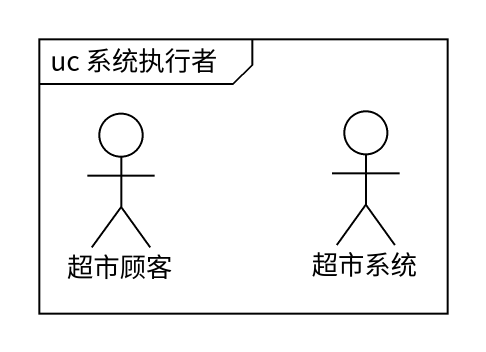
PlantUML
@startuml
mainframe uc 系统执行者
actor 超市顾客
actor 超市系统
@enduml
